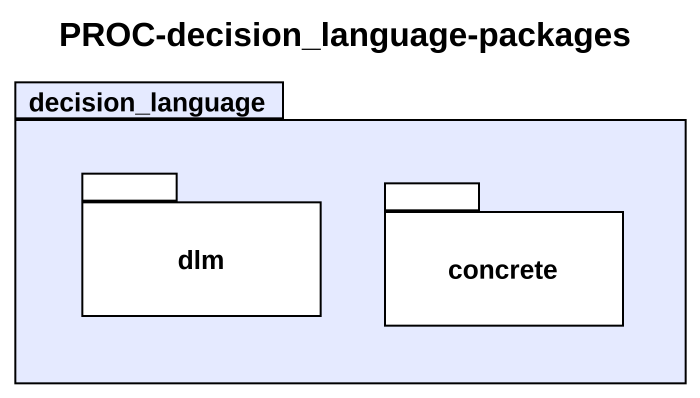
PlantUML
@startuml
title PROC-decision_language-packages
package decision_language #E5EAFF {
  package dlm {
  }
  package concrete {
  }
}
@enduml
